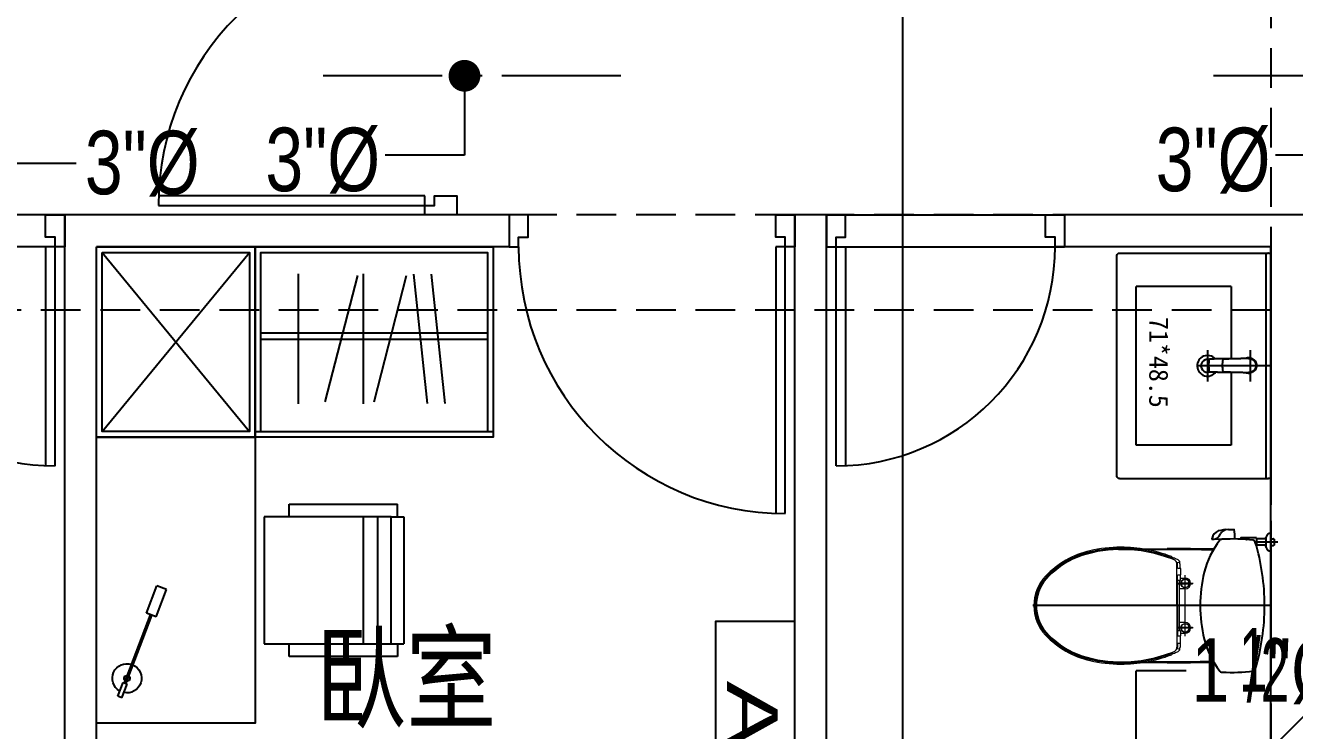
# Model space of a CAD drawing. Header units: millimetres. Extents: x 98197 to 106565, y 53890 to 60222.
# Drawn here: x 99574.8 to 99974.6, y 56473.2 to 56695.2 of the extents above; entities that cross this region are included whole.
import ezdxf
from ezdxf.enums import TextEntityAlignment as Align

# ---------------------------------------------------------------- set-up
doc = ezdxf.new("R2010")
doc.units = ezdxf.units.MM
doc.header["$LTSCALE"] = 50
doc.header["$MEASUREMENT"] = 0
for name, pattern in [('CENTER2', [1.125, 0.75, -0.125, 0.125, -0.125]), ('DASH_CENTER', [14, 11, -1, 1, -1]), ('HIDDEN', [0.375, 0.25, -0.125])]:
    doc.linetypes.add(name, pattern=pattern)
doc.layers.get('0').update_dxf_attribs({"color": 8, "linetype": 'CONTINUOUS'})
for name, color, linetype in [('00', 7, 'HIDDEN'), ('35', 4, 'CENTER2'), ('36雨排水', 3, 'CONTINUOUS'), ('furniture', 55, 'CONTINUOUS')]:
    doc.layers.add(name, color=color, linetype=linetype)
doc.styles.add('CHINA', font='c2', dxfattribs={"bigfont": 'china'})
doc.styles.add('NOTHING', font='c2.shx', dxfattribs={"bigfont": 'china.shx'})
doc.styles.get("Standard").update_dxf_attribs({"font": 'romand.shx', "bigfont": 'dayump.shx'})

# ---------------------------------------------------------------- blocks, each defined once
blk = doc.blocks.new('6546786')
at = {"layer": '36雨排水', "color": 1, "linetype": 'Continuous'}
blk.add_line((95130.6, 56626.67), (94940.39, 56436.46), dxfattribs=at)
blk = doc.blocks.new('1111111111')
at = {"layer": '35', "color": 3, "linetype": 'Continuous'}
blk.add_lwpolyline([(2956.27, 3584.41), (2956.27, 3559.41), (3046.27, 3559.41), (3046.27, 3584.41)], close=True, dxfattribs=at)
at = {"layer": '35', "color": 4, "linetype": 'Continuous'}
blk.add_circle((3052.27, 3578.41), 6, dxfattribs=at)
at = {"layer": '35', "color": 3, "linetype": 'Continuous', "style": 'CHINA', "width": 1.5}
blk.add_text('A/C', height=16, dxfattribs=at).set_placement((3001.67, 3571.38), align=Align.MIDDLE)
blk = doc.blocks.new('*U41', base_point=(532774.96, 50158.06))
for p, q in [((532768.96, 50203.06), (532780.96, 50203.06)), ((532864.96, 50200.06), (532780.96, 50200.06)), ((532780.96, 50200.06), (532780.96, 50197.06)), ((532780.96, 50197.06), (532864.96, 50197.06)), ((532768.96, 50113.06), (532780.96, 50113.06))]:
    blk.add_line(p, q)
for points in [[(532780.96, 50203.06), (532780.96, 50200.06), (532777.96, 50200.06), (532777.96, 50197.06), (532770.96, 50197.06), (532770.96, 50203.06)], [(532780.96, 50113.06), (532780.96, 50116.06), (532777.96, 50116.06), (532777.96, 50119.06), (532770.96, 50119.06), (532770.96, 50113.06)]]:
    blk.add_lwpolyline(points)
blk.add_arc((532780.96, 50200.06), 84, 270, 360)
blk = doc.blocks.new('*U64', base_point=(71322.47, 1628.82))
for p, q in [((71353.97, 1633.82), (71353.97, 1702.82)), ((71356.97, 1702.82), (71356.97, 1633.82)), ((71284.97, 1623.82), (71284.97, 1633.82)), ((71353.97, 1633.82), (71284.97, 1633.82)), ((71356.97, 1633.82), (71353.97, 1633.82)), ((71359.97, 1633.82), (71356.97, 1633.82)), ((71359.97, 1623.82), (71359.97, 1633.82)), ((71359.97, 1623.82), (71284.97, 1623.82))]:
    blk.add_line(p, q)
for points in [[(71284.97, 1633.82), (71287.97, 1633.82), (71287.97, 1630.82), (71290.97, 1630.82), (71290.97, 1623.82), (71284.97, 1623.82)], [(71359.97, 1633.82), (71356.97, 1633.82), (71356.97, 1630.82), (71353.97, 1630.82), (71353.97, 1623.82), (71359.97, 1623.82)]]:
    blk.add_lwpolyline(points)
blk.add_arc((71356.97, 1633.82), 69, 90, 180)
blk = doc.blocks.new('*U65', base_point=(71637.47, 1628.82))
for p, q in [((71602.97, 1702.82), (71602.97, 1633.82)), ((71605.97, 1633.82), (71605.97, 1702.82)), ((71599.97, 1623.82), (71599.97, 1633.82)), ((71599.97, 1633.82), (71602.97, 1633.82)), ((71602.97, 1633.82), (71605.97, 1633.82)), ((71605.97, 1633.82), (71674.97, 1633.82)), ((71674.97, 1623.82), (71674.97, 1633.82)), ((71599.97, 1623.82), (71674.97, 1623.82))]:
    blk.add_line(p, q)
for points in [[(71599.97, 1633.82), (71602.97, 1633.82), (71602.97, 1630.82), (71605.97, 1630.82), (71605.97, 1623.82), (71599.97, 1623.82)], [(71674.97, 1633.82), (71671.97, 1633.82), (71671.97, 1630.82), (71668.97, 1630.82), (71668.97, 1623.82), (71674.97, 1623.82)]]:
    blk.add_lwpolyline(points)
blk.add_arc((71602.97, 1633.82), 69, 0, 90)
blk = doc.blocks.new('*U66', base_point=(71414.97, 1628.82))
for p, q in [((71372.97, 1717.82), (71372.97, 1633.82)), ((71375.97, 1633.82), (71375.97, 1717.82)), ((71369.97, 1623.82), (71369.97, 1633.82)), ((71372.97, 1633.82), (71375.97, 1633.82)), ((71459.97, 1623.82), (71459.97, 1633.82))]:
    blk.add_line(p, q)
for points in [[(71369.97, 1633.82), (71372.97, 1633.82), (71372.97, 1630.82), (71375.97, 1630.82), (71375.97, 1623.82), (71369.97, 1623.82)], [(71459.97, 1633.82), (71456.97, 1633.82), (71456.97, 1630.82), (71453.97, 1630.82), (71453.97, 1623.82), (71459.97, 1623.82)]]:
    blk.add_lwpolyline(points)
blk.add_arc((71372.97, 1633.82), 84, 0, 90)
blk = doc.blocks.new('A$C3FEC6CE6')
at = {"layer": 'furniture'}
for p, q in [((-21.83, 31.02), (-13.22, 34.32)), ((-13.22, 34.32), (-12.07, 31.31)), ((-42.84, 21.46), (-21.33, 29.73)), ((-42.67, 21.03), (-21.16, 29.3)), ((-21.83, 31.02), (-20.67, 28)), ((-20.67, 28), (-12.07, 31.31)), ((-47.3, 20.24), (-43, 21.89)), ((-47.3, 20.24), (-46.81, 18.95)), ((-46.81, 18.95), (-42.46, 20.62)), ((-43.06, 21.87), (-42.46, 20.62))]:
    blk.add_line(p, q, dxfattribs=at)
for radius, start, end in [(4.61, 23.1574, 192.3965), (4.61, 209.6671, 18.139), (0.922, 40.5009, 191.5459), (0.922, 220.5009, 11.5459)]:
    blk.add_arc((-41.15, 21.86), radius, start, end, dxfattribs=at)
blk = doc.blocks.new('A$C761B7897')
at = {"layer": 'furniture'}
for p, q in [((-22.05, 80.4), (-22.05, 84.4)), ((-22.05, 84.4), (17.95, 84.4)), ((17.95, 80.4), (17.95, 84.4)), ((-22.05, 82.4), (-26.05, 82.4)), ((-26.05, 80.4), (-26.05, 82.4)), ((-26.05, 48.27), (-26.05, 80.4)), ((17.95, 80.4), (-22.05, 80.4)), ((-22.05, 80.4), (-22.05, 40.4)), ((17.95, 82.4), (21.95, 82.4)), ((17.95, 40.4), (17.95, 80.4)), ((21.95, 82.4), (21.95, 48.27)), ((-22.05, 76.13), (17.95, 76.13)), ((-22.05, 71.63), (17.95, 71.63)), ((-22.05, 48.27), (-26.05, 48.27)), ((21.95, 48.27), (17.95, 48.27)), ((-22.05, 40.4), (17.95, 40.4))]:
    blk.add_line(p, q, dxfattribs=at)
blk = doc.blocks.new('A$C62E31E07')
at = {"layer": 'furniture'}
for p, q in [((-41.82, 24.2), (-41.82, 95.6)), ((-39.82, 24.2), (-39.82, 95.6)), ((-62.13, 83.73), (-21.12, 83.73)), ((-61.51, 75.3), (-21.73, 65.1)), ((-62.13, 63.24), (-21.12, 63.24)), ((-61.51, 59.92), (-21.73, 49.72)), ((-62.02, 43.13), (-21.22, 47.37)), ((-62.02, 37.56), (-21.22, 41.8))]:
    blk.add_line(p, q, dxfattribs=at)
for points in [[(-72.62, 52.4), (-72.62, 97.4), (-70.82, 97.4)], [(-70.82, 97.4), (-12.62, 97.4), (-12.62, 22.4), (-70.82, 22.4)], [(-70.82, 97.4), (-70.82, 52.4)], [(-70.82, 95.6), (-14.42, 95.6), (-14.42, 24.2), (-70.82, 24.2)], [(-70.82, 52.4), (-70.82, 22.4), (-72.62, 22.4), (-72.62, 52.4)]]:
    blk.add_lwpolyline(points, dxfattribs=at)

msp = doc.modelspace()

# ---------------------------------------------------------------- linework, layer by layer
for p, q in [((99587.154, 56370.566), (99587.154, 56635.566)), ((99727.154, 56635.566), (99587.154, 56635.566)), ((99817.154, 56370.566), (99817.154, 56635.566)), ((99827.154, 56635.566), (99817.154, 56635.566)), ((99827.154, 56370.566), (99827.154, 56635.566)), ((99977.154, 56635.566), (99902.154, 56635.566)), ((99597.154, 56370.566), (99597.154, 56625.566)), ((99727.154, 56625.566), (99597.154, 56625.566)), ((99967.154, 56625.566), (99902.154, 56625.566)), ((99967.154, 56370.566), (99967.154, 56625.566)), ((99967.154, 56622.766), (99967.154, 56553.366)), ((99947.154, 56592.958), (99947.154, 56583.174)), ((99947.61, 56589.742), (99947.57, 56589.351)), ((99947.629, 56589.863), (99947.61, 56589.742)), ((99947.644, 56589.922), (99947.629, 56589.863)), ((99947.68, 56590.003), (99947.644, 56589.922)), ((99947.729, 56590.071), (99947.68, 56590.003)), ((99947.742, 56590.084), (99947.729, 56590.071)), ((99947.82, 56590.142), (99947.742, 56590.084)), ((99947.896, 56590.173), (99947.82, 56590.142)), ((99947.949, 56590.183), (99947.896, 56590.173)), ((99947.982, 56590.185), (99947.949, 56590.183)), ((99948.072, 56590.192), (99947.982, 56590.185)), ((99948.102, 56590.192), (99948.072, 56590.192)), ((99948.346, 56590.197), (99948.102, 56590.192)), ((99948.59, 56590.201), (99948.346, 56590.197)), ((99948.834, 56590.205), (99948.59, 56590.201)), ((99949.132, 56590.211), (99948.834, 56590.205)), ((99949.172, 56590.211), (99949.132, 56590.211)), ((99949.327, 56590.213), (99949.172, 56590.211)), ((99949.486, 56590.214), (99949.327, 56590.213)), ((99949.668, 56590.216), (99949.486, 56590.214)), ((99949.855, 56590.217), (99949.668, 56590.216)), ((99950.047, 56590.219), (99949.855, 56590.217)), ((99950.243, 56590.221), (99950.047, 56590.219)), ((99950.465, 56590.224), (99950.243, 56590.221)), ((99950.691, 56590.227), (99950.465, 56590.224)), ((99950.967, 56590.23), (99950.691, 56590.227)), ((99951.246, 56590.233), (99950.967, 56590.23)), ((99951.618, 56590.238), (99951.246, 56590.233)), ((99952.343, 56590.247), (99951.618, 56590.238)), ((99951.928, 56589.749), (99951.884, 56589.356)), ((99951.947, 56589.856), (99951.928, 56589.749)), ((99951.964, 56589.907), (99951.947, 56589.856)), ((99952.002, 56589.978), (99951.964, 56589.907)), ((99952.052, 56590.038), (99952.002, 56589.978)), ((99952.117, 56590.088), (99952.052, 56590.038)), ((99952.127, 56590.095), (99952.117, 56590.088)), ((99952.202, 56590.131), (99952.127, 56590.095)), ((99952.255, 56590.145), (99952.202, 56590.131)), ((99952.36, 56590.157), (99952.255, 56590.145)), ((99954.12, 56590.27), (99952.343, 56590.247)), ((99952.402, 56590.159), (99952.36, 56590.157)), ((99952.628, 56590.166), (99952.402, 56590.159)), ((99952.856, 56590.174), (99952.628, 56590.166)), ((99953.087, 56590.181), (99952.856, 56590.174)), ((99953.32, 56590.188), (99953.087, 56590.181)), ((99953.554, 56590.195), (99953.32, 56590.188)), ((99953.789, 56590.202), (99953.554, 56590.195)), ((99954.261, 56590.215), (99953.789, 56590.202)), ((99955.093, 56590.282), (99954.12, 56590.27)), ((99954.576, 56590.224), (99954.261, 56590.215)), ((99955.208, 56590.242), (99954.576, 56590.224)), ((99955.588, 56590.289), (99955.093, 56590.282)), ((99955.603, 56590.253), (99955.208, 56590.242)), ((99956.331, 56590.298), (99955.588, 56590.289)), ((99956.395, 56590.274), (99955.603, 56590.253)), ((99957.117, 56590.309), (99956.331, 56590.298)), ((99957.583, 56590.307), (99956.395, 56590.274)), ((99957.689, 56590.317), (99957.117, 56590.309)), ((99958.089, 56590.321), (99957.583, 56590.307)), ((99957.993, 56590.321), (99957.689, 56590.317)), ((99958.245, 56590.325), (99957.993, 56590.321)), ((99958.245, 56590.325), (99957.993, 56590.321)), ((99958.215, 56590.324), (99958.089, 56590.321)), ((99959.852, 56590.369), (99958.215, 56590.324)), ((99959.852, 56590.369), (99958.396, 56590.329)), ((99958.568, 56590.334), (99958.396, 56590.329)), ((99958.72, 56590.338), (99958.568, 56590.334)), ((99958.867, 56590.342), (99958.72, 56590.338)), ((99959.002, 56590.346), (99958.867, 56590.342)), ((99959.132, 56590.35), (99959.002, 56590.346)), ((99959.258, 56590.353), (99959.132, 56590.35)), ((99959.442, 56590.442), (99959.23, 56590.352)), ((99959.378, 56590.356), (99959.258, 56590.353)), ((99959.562, 56590.361), (99959.378, 56590.356)), ((99959.769, 56590.53), (99959.442, 56590.442)), ((99959.726, 56590.366), (99959.562, 56590.361)), ((99959.876, 56590.37), (99959.765, 56590.367)), ((99960.092, 56590.57), (99959.769, 56590.53)), ((99960.092, 56590.57), (99959.769, 56590.53)), ((99959.983, 56590.372), (99959.876, 56590.37)), ((99960.023, 56590.373), (99959.983, 56590.372)), ((99960.086, 56590.373), (99959.983, 56590.372)), ((99960.03, 56590.373), (99959.983, 56590.372)), ((99960.09, 56590.374), (99960.016, 56590.373)), ((99960.03, 56590.373), (99960.016, 56590.373)), ((99960.086, 56590.373), (99960.023, 56590.373)), ((99960.117, 56590.374), (99960.071, 56590.373)), ((99960.071, 56590.373), (99960.14, 56590.373)), ((99960.09, 56590.374), (99960.142, 56590.373)), ((99960.09, 56590.374), (99960.188, 56590.372)), ((99960.09, 56590.374), (99960.14, 56590.373)), ((99960.312, 56590.572), (99960.092, 56590.57)), ((99960.117, 56590.374), (99960.148, 56590.373)), ((99960.128, 56590.374), (99960.122, 56590.374)), ((99960.128, 56590.374), (99960.155, 56590.373)), ((99960.139, 56590.373), (99960.132, 56590.373)), ((99960.137, 56590.373), (99960.148, 56590.373)), ((99960.139, 56590.373), (99960.174, 56590.373)), ((99960.142, 56590.373), (99960.188, 56590.372)), ((99960.142, 56590.373), (99960.174, 56590.373)), ((99960.142, 56590.373), (99960.174, 56590.373)), ((99960.159, 56590.373), (99960.181, 56590.373)), ((99960.197, 56590.374), (99960.166, 56590.373)), ((99960.181, 56590.373), (99960.191, 56590.373)), ((99960.191, 56590.373), (99960.181, 56590.373)), ((99960.191, 56590.373), (99960.233, 56590.372)), ((99960.191, 56590.373), (99960.213, 56590.372)), ((99960.197, 56590.374), (99960.222, 56590.374)), ((99960.222, 56590.374), (99960.4, 56590.365)), ((99960.233, 56590.372), (99960.27, 56590.37)), ((99960.27, 56590.37), (99960.371, 56590.364)), ((99960.312, 56590.572), (99960.353, 56590.57)), ((99960.329, 56590.366), (99960.371, 56590.364)), ((99960.353, 56590.57), (99960.521, 56590.555)), ((99960.4, 56590.365), (99960.498, 56590.354)), ((99960.498, 56590.354), (99960.596, 56590.34)), ((99960.521, 56590.555), (99960.692, 56590.527)), ((99960.596, 56590.34), (99960.694, 56590.321)), ((99960.654, 56592.958), (99960.654, 56583.174)), ((99960.692, 56590.527), (99960.863, 56590.486)), ((99960.692, 56590.527), (99960.863, 56590.486)), ((99960.694, 56590.321), (99960.791, 56590.297)), ((99960.791, 56590.297), (99960.92, 56590.258)), ((99960.863, 56590.486), (99961.035, 56590.431)), ((99960.863, 56590.486), (99961.035, 56590.431)), ((99960.92, 56590.258), (99961.048, 56590.209)), ((99961.035, 56590.431), (99961.205, 56590.362)), ((99961.048, 56590.209), (99961.172, 56590.153)), ((99961.172, 56590.153), (99961.294, 56590.089)), ((99961.205, 56590.362), (99961.371, 56590.279)), ((99961.294, 56590.089), (99961.416, 56590.013)), ((99961.371, 56590.279), (99961.532, 56590.182)), ((99961.416, 56590.013), (99961.534, 56589.929)), ((99961.532, 56590.182), (99961.687, 56590.072)), ((99961.534, 56589.929), (99961.647, 56589.836)), ((99961.647, 56589.836), (99961.755, 56589.735)), ((99961.687, 56590.072), (99961.833, 56589.949)), ((99961.755, 56589.735), (99961.888, 56589.589)), ((99961.833, 56589.949), (99961.968, 56589.815)), ((99961.888, 56589.589), (99962.009, 56589.429)), ((99961.968, 56589.815), (99962.131, 56589.622)), ((99962.009, 56589.429), (99962.115, 56589.259)), ((99962.131, 56589.622), (99962.272, 56589.414)), ((99962.272, 56589.414), (99962.422, 56589.121)), ((99967.154, 56588.066), (99943.904, 56588.066)), ((99947.523, 56588.565), (99947.517, 56588.172)), ((99947.517, 56588.172), (99947.523, 56587.778)), ((99947.541, 56588.958), (99947.523, 56588.565)), ((99947.523, 56587.778), (99947.541, 56587.385)), ((99947.57, 56589.351), (99947.541, 56588.958)), ((99947.541, 56587.385), (99947.57, 56586.992)), ((99947.57, 56586.992), (99947.61, 56586.601)), ((99947.61, 56586.601), (99947.629, 56586.48)), ((99947.629, 56586.48), (99947.644, 56586.421)), ((99947.644, 56586.421), (99947.68, 56586.34)), ((99947.68, 56586.34), (99947.729, 56586.272)), ((99947.729, 56586.272), (99947.742, 56586.259)), ((99947.742, 56586.259), (99947.82, 56586.201)), ((99947.82, 56586.201), (99947.896, 56586.171)), ((99947.896, 56586.171), (99947.949, 56586.161)), ((99947.949, 56586.161), (99947.982, 56586.158)), ((99947.982, 56586.158), (99948.072, 56586.151)), ((99948.072, 56586.151), (99948.102, 56586.151)), ((99948.102, 56586.151), (99948.346, 56586.147)), ((99948.346, 56586.147), (99948.59, 56586.142)), ((99948.59, 56586.142), (99948.834, 56586.138)), ((99948.834, 56586.138), (99949.132, 56586.133)), ((99949.132, 56586.133), (99949.172, 56586.132)), ((99949.172, 56586.132), (99949.327, 56586.131)), ((99949.327, 56586.131), (99949.486, 56586.129)), ((99949.486, 56586.129), (99949.668, 56586.128)), ((99949.668, 56586.128), (99949.855, 56586.126)), ((99949.855, 56586.126), (99950.047, 56586.124)), ((99950.047, 56586.124), (99950.243, 56586.122)), ((99950.243, 56586.122), (99950.465, 56586.119)), ((99950.465, 56586.119), (99950.691, 56586.117)), ((99950.691, 56586.117), (99950.967, 56586.113)), ((99950.967, 56586.113), (99951.246, 56586.11)), ((99951.246, 56586.11), (99951.618, 56586.105)), ((99951.618, 56586.105), (99952.343, 56586.096)), ((99951.838, 56588.567), (99951.833, 56588.172)), ((99951.838, 56588.567), (99951.833, 56588.172)), ((99951.833, 56588.172), (99951.838, 56587.776)), ((99951.833, 56588.172), (99951.838, 56587.776)), ((99951.855, 56588.962), (99951.838, 56588.567)), ((99951.838, 56587.776), (99951.855, 56587.381)), ((99951.884, 56589.356), (99951.855, 56588.962)), ((99951.855, 56587.381), (99951.884, 56586.987)), ((99951.884, 56586.987), (99951.928, 56586.594)), ((99951.928, 56586.594), (99951.947, 56586.487)), ((99951.947, 56586.487), (99951.964, 56586.436)), ((99951.964, 56586.436), (99952.002, 56586.366)), ((99952.002, 56586.366), (99952.052, 56586.305)), ((99952.052, 56586.305), (99952.117, 56586.255)), ((99952.117, 56586.255), (99952.127, 56586.248)), ((99952.127, 56586.248), (99952.202, 56586.213)), ((99952.202, 56586.213), (99952.255, 56586.199)), ((99952.255, 56586.199), (99952.36, 56586.186)), ((99952.343, 56586.096), (99954.12, 56586.073)), ((99952.36, 56586.186), (99952.402, 56586.184)), ((99952.402, 56586.184), (99952.628, 56586.177)), ((99952.628, 56586.177), (99952.856, 56586.17)), ((99952.856, 56586.17), (99953.087, 56586.162)), ((99953.087, 56586.162), (99953.32, 56586.155)), ((99953.32, 56586.155), (99953.554, 56586.148)), ((99953.554, 56586.148), (99953.789, 56586.141)), ((99953.789, 56586.141), (99954.261, 56586.128)), ((99954.12, 56586.073), (99955.093, 56586.061)), ((99954.261, 56586.128), (99954.576, 56586.119)), ((99954.576, 56586.119), (99955.208, 56586.102)), ((99955.093, 56586.061), (99955.588, 56586.054)), ((99955.208, 56586.102), (99955.603, 56586.091)), ((99955.588, 56586.054), (99956.331, 56586.045)), ((99955.603, 56586.091), (99956.395, 56586.069)), ((99956.331, 56586.045), (99957.117, 56586.035)), ((99956.395, 56586.069), (99957.583, 56586.036)), ((99957.117, 56586.035), (99957.689, 56586.027)), ((99957.583, 56586.036), (99958.089, 56586.023)), ((99957.689, 56586.027), (99957.993, 56586.022)), ((99957.993, 56586.022), (99958.246, 56586.018)), ((99957.993, 56586.022), (99958.246, 56586.018)), ((99958.089, 56586.023), (99958.215, 56586.019)), ((99958.215, 56586.019), (99959.852, 56585.974)), ((99958.396, 56586.014), (99958.568, 56586.009)), ((99958.396, 56586.014), (99959.852, 56585.974)), ((99958.568, 56586.009), (99958.72, 56586.005)), ((99958.72, 56586.005), (99958.867, 56586.001)), ((99958.867, 56586.001), (99959.002, 56585.997)), ((99959.002, 56585.997), (99959.132, 56585.994)), ((99959.132, 56585.994), (99959.258, 56585.99)), ((99959.23, 56585.991), (99959.442, 56585.901)), ((99959.258, 56585.99), (99959.378, 56585.987)), ((99959.378, 56585.987), (99959.562, 56585.982)), ((99959.442, 56585.901), (99959.769, 56585.813)), ((99959.562, 56585.982), (99959.726, 56585.977)), ((99959.765, 56585.976), (99959.876, 56585.973)), ((99959.765, 56585.976), (99959.874, 56585.973)), ((99959.769, 56585.813), (99960.092, 56585.774)), ((99959.816, 56585.975), (99959.863, 56585.972)), ((99959.863, 56585.972), (99959.926, 56585.968)), ((99959.876, 56585.973), (99959.983, 56585.971)), ((99959.926, 56585.968), (99959.978, 56585.964)), ((99959.978, 56585.964), (99960.02, 56585.96)), ((99959.983, 56585.971), (99960.086, 56585.97)), ((99959.983, 56585.971), (99960.023, 56585.97)), ((99959.983, 56585.971), (99960.03, 56585.97)), ((99960.016, 56585.97), (99960.03, 56585.97)), ((99960.016, 56585.97), (99960.09, 56585.97)), ((99960.023, 56585.97), (99960.086, 56585.97)), ((99960.071, 56585.97), (99960.117, 56585.97)), ((99960.14, 56585.97), (99960.071, 56585.97)), ((99960.188, 56585.971), (99960.09, 56585.97)), ((99960.14, 56585.97), (99960.09, 56585.97)), ((99960.142, 56585.97), (99960.09, 56585.97)), ((99960.092, 56585.774), (99960.312, 56585.772)), ((99960.148, 56585.97), (99960.117, 56585.97)), ((99960.122, 56585.97), (99960.128, 56585.97)), ((99960.155, 56585.97), (99960.128, 56585.97)), ((99960.132, 56585.97), (99960.139, 56585.97)), ((99960.148, 56585.97), (99960.137, 56585.97)), ((99960.174, 56585.97), (99960.139, 56585.97)), ((99960.188, 56585.971), (99960.142, 56585.97)), ((99960.174, 56585.97), (99960.142, 56585.97)), ((99960.174, 56585.97), (99960.142, 56585.97)), ((99960.181, 56585.97), (99960.159, 56585.97)), ((99960.166, 56585.97), (99960.197, 56585.969)), ((99960.191, 56585.97), (99960.181, 56585.97)), ((99960.181, 56585.97), (99960.191, 56585.97)), ((99960.213, 56585.971), (99960.191, 56585.97)), ((99960.233, 56585.971), (99960.191, 56585.97)), ((99960.222, 56585.97), (99960.197, 56585.969)), ((99960.4, 56585.978), (99960.222, 56585.97)), ((99960.27, 56585.973), (99960.233, 56585.971)), ((99960.371, 56585.979), (99960.27, 56585.973)), ((99960.353, 56585.774), (99960.312, 56585.772)), ((99960.371, 56585.979), (99960.33, 56585.977)), ((99960.521, 56585.789), (99960.353, 56585.774)), ((99960.498, 56585.989), (99960.4, 56585.978)), ((99960.596, 56586.003), (99960.498, 56585.989)), ((99960.692, 56585.816), (99960.521, 56585.789)), ((99960.694, 56586.023), (99960.596, 56586.003)), ((99960.863, 56585.857), (99960.692, 56585.816)), ((99960.863, 56585.857), (99960.692, 56585.816)), ((99960.791, 56586.046), (99960.694, 56586.023)), ((99960.92, 56586.086), (99960.791, 56586.046)), ((99961.035, 56585.912), (99960.863, 56585.857)), ((99961.035, 56585.912), (99960.863, 56585.857)), ((99961.048, 56586.134), (99960.92, 56586.086)), ((99961.205, 56585.981), (99961.035, 56585.912)), ((99961.172, 56586.19), (99961.048, 56586.134)), ((99961.294, 56586.255), (99961.172, 56586.19)), ((99961.371, 56586.064), (99961.205, 56585.981)), ((99961.416, 56586.33), (99961.294, 56586.255)), ((99961.532, 56586.161), (99961.371, 56586.064)), ((99961.534, 56586.414), (99961.416, 56586.33)), ((99961.687, 56586.271), (99961.532, 56586.161)), ((99961.647, 56586.507), (99961.534, 56586.414)), ((99961.755, 56586.608), (99961.647, 56586.507)), ((99961.911, 56586.46), (99961.687, 56586.271)), ((99961.888, 56586.755), (99961.755, 56586.608)), ((99962.009, 56586.914), (99961.888, 56586.755)), ((99962.131, 56586.721), (99961.911, 56586.46)), ((99962.115, 56587.084), (99962.009, 56586.914)), ((99962.115, 56589.259), (99962.179, 56589.135)), ((99962.179, 56587.208), (99962.115, 56587.084)), ((99962.272, 56586.929), (99962.131, 56586.721)), ((99962.179, 56589.135), (99962.236, 56589.007)), ((99962.236, 56587.336), (99962.179, 56587.208)), ((99962.236, 56589.007), (99962.284, 56588.877)), ((99962.284, 56587.467), (99962.236, 56587.336)), ((99962.422, 56587.222), (99962.272, 56586.929)), ((99962.284, 56588.877), (99962.324, 56588.743)), ((99962.324, 56587.6), (99962.284, 56587.467)), ((99962.324, 56588.743), (99962.355, 56588.608)), ((99962.355, 56587.735), (99962.324, 56587.6)), ((99962.355, 56588.608), (99962.378, 56588.472)), ((99962.378, 56587.871), (99962.355, 56587.735)), ((99962.378, 56588.472), (99962.392, 56588.336)), ((99962.392, 56588.007), (99962.378, 56587.871)), ((99962.392, 56588.336), (99962.398, 56588.172)), ((99962.398, 56588.172), (99962.392, 56588.007)), ((99962.422, 56589.121), (99962.529, 56588.818)), ((99962.529, 56587.525), (99962.422, 56587.222)), ((99962.529, 56588.818), (99962.596, 56588.491)), ((99962.596, 56587.853), (99962.529, 56587.525)), ((99962.596, 56588.491), (99962.617, 56588.172)), ((99962.617, 56588.172), (99962.596, 56587.853)), ((99967.154, 56539.279), (99967.154, 56488.299)), ((99948.609, 56533.492), (99948.632, 56533.824)), ((99955.804, 56533.581), (99948.66, 56533.439)), ((99953.795, 56536.541), (99955.549, 56536.576)), ((99957.57, 56533.766), (99957.57, 56533.494)), ((99959.45, 56533.926), (99957.73, 56533.926)), ((99959.29, 56533.892), (99957.73, 56533.892)), ((99959.29, 56533.493), (99957.73, 56533.493)), ((99959.144, 56533.685), (99959.09, 56533.571)), ((99959.09, 56533.571), (99959.12, 56533.523)), ((99959.12, 56533.523), (99959.21, 56533.497)), ((99959.306, 56533.867), (99959.144, 56533.685)), ((99959.33, 56533.852), (99959.33, 56533.533)), ((99959.49, 56533.886), (99959.49, 56533.363)), ((99959.49, 56533.446), (99959.538, 56533.446)), ((99962.554, 56533.966), (99959.554, 56533.966)), ((99959.554, 56533.966), (99959.554, 56533.358)), ((99959.554, 56533.358), (99959.554, 56533.846)), ((99962.554, 56533.966), (99962.554, 56531.457)), ((99965.554, 56533.566), (99962.554, 56533.566)), ((99965.554, 56533.766), (99965.554, 56533.596)), ((99965.554, 56533.596), (99965.554, 56531.536)), ((99965.559, 56533.808), (99965.645, 56534.169)), ((99966.954, 56535.316), (99967.154, 56535.316)), ((99967.154, 56529.816), (99967.154, 56535.316)), ((99967.154, 56533.596), (99967.923, 56533.596)), ((99968.034, 56533.593), (99967.923, 56533.596)), ((99968.154, 56533.473), (99968.034, 56533.593)), ((99968.154, 56533.473), (99968.154, 56531.66)), ((99969.295, 56532.566), (99962.233, 56532.566)), ((99965.554, 56531.566), (99962.554, 56531.566)), ((99965.554, 56531.536), (99965.554, 56531.367)), ((99965.645, 56530.963), (99965.559, 56531.325)), ((99966.954, 56529.816), (99967.154, 56529.832)), ((99967.154, 56531.536), (99967.922, 56531.536)), ((99968.034, 56531.54), (99967.922, 56531.536)), ((99968.154, 56531.66), (99968.034, 56531.54)), ((99892.454, 56512.566), (99892.454, 56512.466))]:
    msp.add_line(p, q)
at = {"ltscale": 0.1}
for p, q in [((99918.654, 56553.366), (99918.654, 56622.766)), ((99919.454, 56623.566), (99966.154, 56623.566)), ((99965.554, 56623.566), (99965.554, 56552.566)), ((99966.354, 56623.566), (99966.154, 56623.566)), ((99924.654, 56563.066), (99924.654, 56613.066)), ((99954.654, 56613.066), (99924.654, 56613.066)), ((99954.654, 56613.066), (99954.654, 56590.226)), ((99954.654, 56586.117), (99954.654, 56563.066)), ((99954.654, 56563.066), (99924.654, 56563.066)), ((99919.454, 56552.566), (99966.154, 56552.566)), ((99966.154, 56552.566), (99966.354, 56552.566)), ((99966.354, 56552.566), (99966.154, 56552.566))]:
    msp.add_line(p, q, dxfattribs=at)
at = {"ltscale": 50}
for p, q in [((99919.154, 56530.316), (99926.617, 56530.391)), ((99919.154, 56494.816), (99926.617, 56494.742))]:
    msp.add_line(p, q, dxfattribs=at)
at = {"linetype": 'Continuous'}
for p, q in [((99926.617, 56530.391), (99934.454, 56530.469)), ((99926.617, 56494.742), (99934.454, 56494.664))]:
    msp.add_line(p, q, dxfattribs=at)
at = {"lineweight": 13}
for p, q in [((99936.3, 56527.303), (99936.3, 56527.099)), ((99937.55, 56512.566), (99937.55, 56525.582)), ((99937.758, 56524.466), (99937.758, 56525.719)), ((99938.503, 56524.466), (99938.503, 56525.719)), ((99937.758, 56512.566), (99937.758, 56522.069)), ((99938.55, 56522.116), (99937.772, 56522.116)), ((99937.858, 56524.366), (99938.53, 56524.366)), ((99938.55, 56522.166), (99937.858, 56522.166)), ((99938.53, 56524.366), (99938.55, 56524.366)), ((99938.65, 56524.266), (99938.65, 56522.266)), ((99938.65, 56521.316), (99938.65, 56522.016)), ((99938.504, 56520.466), (99937.758, 56520.466)), ((99938.273, 56520.366), (99938.273, 56517.916)), ((99938.273, 56517.916), (99938.273, 56507.216)), ((99940.15, 56517.866), (99938.273, 56517.866)), ((99938.504, 56520.466), (99938.373, 56520.466)), ((99938.55, 56520.466), (99938.504, 56520.466)), ((99938.65, 56520.566), (99938.65, 56521.316)), ((99938.65, 56521.266), (99940.15, 56521.266)), ((99937.55, 56512.566), (99937.55, 56499.551)), ((99937.758, 56512.566), (99937.758, 56503.064)), ((99940.15, 56507.266), (99938.273, 56507.266)), ((99938.273, 56507.216), (99938.273, 56504.766)), ((99938.504, 56504.666), (99937.758, 56504.666)), ((99938.55, 56503.016), (99937.772, 56503.016)), ((99938.55, 56502.966), (99937.858, 56502.966)), ((99938.504, 56504.666), (99938.373, 56504.666)), ((99938.55, 56504.666), (99938.504, 56504.666)), ((99938.65, 56504.566), (99938.65, 56503.816)), ((99938.65, 56503.866), (99940.15, 56503.866)), ((99938.65, 56503.816), (99938.65, 56503.116)), ((99938.65, 56500.866), (99938.65, 56502.866)), ((99937.758, 56500.666), (99937.758, 56499.414)), ((99937.858, 56500.766), (99938.53, 56500.766)), ((99938.503, 56500.666), (99938.503, 56499.414)), ((99938.53, 56500.766), (99938.55, 56500.766))]:
    msp.add_line(p, q, dxfattribs=at)
at = {"linetype": 'DASH_CENTER', "lineweight": 13, "ltscale": 5}
for p, q in [((99940.154, 56503.016), (99940.154, 56522.116)), ((99942.654, 56519.566), (99937.654, 56519.566)), ((99942.045, 56519.566), (99938.592, 56519.566)), ((99942.624, 56505.566), (99937.654, 56505.566))]:
    msp.add_line(p, q, dxfattribs=at)
at = {"ltscale": 3}
for p, q in [((99937.854, 56519.566), (99942.454, 56519.566)), ((99941.731, 56519.566), (99938.592, 56519.566)), ((99942.454, 56505.566), (99937.854, 56505.566)), ((99941.795, 56505.566), (99938.602, 56505.566))]:
    msp.add_line(p, q, dxfattribs=at)
at = {"linetype": 'DASH_CENTER', "ltscale": 5}
msp.add_line((99967.154, 56512.566), (99892.192, 56512.566), dxfattribs=at)
for points in [[(99597.154, 56625.566), (99647.154, 56625.566), (99647.154, 56565.566), (99597.154, 56565.566), (99597.154, 56625.566)], [(99598.954, 56567.366), (99645.354, 56623.766)], [(99598.954, 56623.766), (99645.354, 56567.366)], [(99647.154, 56565.566), (99647.154, 56475.566), (99597.154, 56475.566), (99597.154, 56565.566), (99647.154, 56565.566)]]:
    msp.add_lwpolyline(points)
msp.add_lwpolyline([(99598.954, 56623.766), (99645.354, 56623.766), (99645.354, 56567.366), (99598.954, 56567.366)], close=True)
at = {"lineweight": 13}
for centre in [(99940.135, 56519.566), (99940.139, 56505.566)]:
    msp.add_circle(centre, 1.32, dxfattribs=at)
at = {"ltscale": 0.1, "extrusion": (0, 0, -1)}
for centre, start, end in [((-99919.454, 56622.766), 0, 90), ((-99966.354, 56622.766), 90, 180), ((-99919.454, 56553.366), 270, 0), ((-99966.354, 56553.366), 180, 270)]:
    msp.add_arc(centre, 0.8, start, end, dxfattribs=at)
for centre, radius, start, end in [((99947.154, 56588.066), 3.25, 41.38229, 323.35472), ((99947.154, 56588.066), 2.05, 74.35392, 292.00246), ((99948.659, 56533.489), 0.05, 176.13897, 271.13897), ((99951.561, 56533.286), 2.978, 109.64366, 169.58565), ((99948.636, 56536.204), 2.822, 274.82577, 337.99469), ((99954.672, 56518.408), 18.154, 92.76764, 103.09033), ((99951.658, 56532.692), 0.75, 93.87543, 141.49007), ((99953.639, 56533.873), 2.705, 101.84314, 151.91498), ((99955.054, 56482.556), 51, 93.56643, 93.87543), ((99955.054, 56482.556), 51, 82.62672, 93.56643), ((99955.55, 56536.526), 0.05, 6.74216, 91.13897), ((99933.576, 56533.525), 22.228, 0.14301, 7.77446), ((99957.73, 56533.766), 0.16, 90, 180), ((99957.73, 56533.732), 0.16, 90, 180), ((99957.73, 56533.333), 0.16, 90, 103.4604), ((99959.29, 56533.852), 0.04, 0, 90), ((99959.29, 56533.533), 0.04, 270, 0), ((99959.45, 56533.886), 0.04, 0, 90), ((99959.538, 56533.486), 0.04, 270, 293.57818), ((99965.734, 56533.766), 0.18, 166.67808, 179.99928), ((99968.107, 56533.586), 2.53, 159.53843, 166.67808), ((99966.954, 56534.016), 1.3, 90, 159.53843), ((99971.573, 56516.845), 26.2, 141.49007, 166.21624), ((99961.503, 56532.391), 0.75, 16.64366, 82.62672), ((99895.154, 56512.556), 70, 0, 16.64366), ((99965.734, 56531.367), 0.18, 179.99928, 193.32192), ((99968.107, 56531.546), 2.53, 193.32192, 200.46157), ((99966.954, 56531.116), 1.3, 200.46157, 270), ((99989.054, 56512.556), 44.2, 166.21624, 180), ((99989.054, 56512.576), 44.2, 180, 193.78376), ((99895.154, 56512.556), 70, 343.35634, 0), ((99971.828, 56508.381), 26.47, 193.84711, 218.3567), ((99951.658, 56492.421), 0.75, 218.50993, 266.12457), ((99955.054, 56542.556), 51, 266.12457, 266.43357), ((99955.054, 56542.556), 51, 266.43357, 277.37328), ((99961.503, 56492.722), 0.75, 277.37328, 343.35634)]:
    msp.add_arc(centre, radius, start, end)
at = {"lineweight": 13}
for centre, radius, start, end in [((99916.462, 56502.579), 28, 103.055, 136.46429), ((99916.462, 56502.579), 27.65, 103.055, 136.46429), ((99916.462, 56502.579), 27.6, 103.055, 136.46429), ((99919.85, 56487.966), 43, 90, 103.055), ((99919.85, 56487.966), 42.65, 90, 103.055), ((99919.85, 56487.966), 42.6, 90, 103.055), ((99919.85, 56487.966), 42.3, 90, 103.055), ((99919.85, 56485.966), 45, 69.2634, 90), ((99919.85, 56485.966), 44.65, 69.64862, 90), ((99919.85, 56485.966), 44.6, 70.15121, 90), ((99919.85, 56485.966), 44.3, 67.75891, 90), ((99916.462, 56502.579), 27.3, 103.055, 136.46429), ((99937.083, 56533.601), 6.056, 249.81353, 262.00981), ((99935.1, 56527.079), 0.8, 56.74561, 69.64862), ((99935.1, 56527.079), 0.8, 13.44646, 56.74561), ((99935.5, 56527.303), 0.8, 22.06861, 69.2634), ((99935.5, 56527.303), 0.8, 22.04937, 22.06861), ((99937.083, 56533.601), 6.056, 262.00981, 262.12238), ((99935.5, 56527.303), 0.8, 0, 22.04937), ((99936.314, 56528.05), 0.453, 262.28928, 282.53917), ((99936.638, 56527.27), 0.407, 119.50951, 123.71843), ((99936.474, 56527.552), 0.0811, 67.5142, 116.25208), ((99918.908, 56484.935), 46.176, 65.89747, 67.59969), ((99936.05, 56525.582), 1.5, 4.7417, 67.75891), ((99936.05, 56525.582), 1.5, 360, 4.7417), ((99939.831, 56521.5), 4.991, 106.81061, 115.01916), ((99936.647, 56525.734), 1.111, 359.23674, 15.01334), ((99936.981, 56525.537), 1.735, 30.74626, 63.14342), ((99938.361, 56526.39), 0.116, 282.99792, 16.92453), ((99936.914, 56525.68), 1.589, 1.40433, 22.0493), ((99905.95, 56512.566), 13.5, 136.46429, 180), ((99905.95, 56512.566), 13.15, 136.46429, 223.53571), ((99905.95, 56512.566), 13.1, 136.46429, 180), ((99937.858, 56524.466), 0.1, 180, 270), ((99937.858, 56522.066), 0.1, 150.00087, 178.71361), ((99937.858, 56522.066), 0.1, 90, 150.00087), ((99938.734, 56524.475), 0.231, 182.05239, 207.96027), ((99938.55, 56524.266), 0.1, 0, 90), ((99938.55, 56522.266), 0.1, 270.00001, 0), ((99938.55, 56522.016), 0.1, 0, 90), ((99905.95, 56512.566), 12.8, 136.46429, 223.53571), ((99938.373, 56520.366), 0.1, 90, 180), ((99938.55, 56520.566), 0.1, 270, 0), ((99940.135, 56519.566), 1.3, 317.20382, 312.79618), ((99940.15, 56519.566), 1.7, 270, 90), ((99905.95, 56512.566), 13.5, 180, 223.53571), ((99905.95, 56512.566), 13.1, 180, 223.53571), ((99940.139, 56505.566), 1.3, 317.20382, 312.79618), ((99940.15, 56505.566), 1.7, 270, 90), ((99916.462, 56522.554), 28, 223.53571, 256.945), ((99916.462, 56522.554), 27.65, 223.53571, 256.945), ((99916.462, 56522.554), 27.6, 223.53571, 256.945), ((99916.462, 56522.554), 27.3, 223.53571, 256.945), ((99937.858, 56503.066), 0.1, 181.28639, 209.99913), ((99937.858, 56503.066), 0.1, 209.99913, 270), ((99938.373, 56504.766), 0.1, 180, 270), ((99938.55, 56504.566), 0.1, 0, 90), ((99938.55, 56503.116), 0.1, 270, 0), ((99938.55, 56502.866), 0.1, 0, 89.99999), ((99919.85, 56539.166), 44.3, 270, 292.24109), ((99937.083, 56491.532), 6.056, 97.99019, 104.70072), ((99935.5, 56497.83), 0.8, 290.7366, 337.93139), ((99937.083, 56491.532), 6.056, 97.87762, 97.99019), ((99936.314, 56497.082), 0.453, 77.46083, 97.71072), ((99936.638, 56497.862), 0.407, 236.28157, 240.49049), ((99936.474, 56497.581), 0.0811, 243.74792, 292.4858), ((99918.908, 56540.198), 46.176, 292.40031, 294.10253), ((99936.05, 56499.551), 1.5, 292.24109, 355.2583), ((99936.05, 56499.551), 1.5, 355.2583, 0), ((99936.647, 56499.399), 1.111, 344.98666, 0.76326), ((99939.831, 56503.633), 4.991, 244.98084, 253.18939), ((99937.858, 56500.666), 0.1, 90, 180), ((99936.981, 56499.596), 1.735, 296.85658, 329.25374), ((99936.914, 56499.453), 1.589, 337.9507, 358.59567), ((99938.361, 56498.743), 0.116, 343.07547, 77.00208), ((99938.734, 56500.658), 0.231, 152.03973, 177.94761), ((99938.55, 56500.866), 0.1, 270, 0), ((99919.85, 56537.166), 43, 256.945, 270), ((99919.85, 56537.166), 42.65, 256.945, 270), ((99919.85, 56537.166), 42.6, 256.945, 270), ((99919.85, 56537.166), 42.3, 256.945, 270), ((99919.85, 56539.166), 44.65, 270, 290.35138), ((99919.85, 56539.166), 44.6, 270, 289.84879), ((99919.85, 56539.166), 45, 270, 290.7366), ((99937.083, 56491.532), 6.056, 104.70072, 110.18647), ((99935.1, 56498.054), 0.8, 290.35138, 303.91562)]:
    msp.add_arc(centre, radius, start, end, dxfattribs=at)
at = {"ltscale": 50}
for centre, radius, start, end in [((99919.154, 56494.316), 36, 89.98303, 111.25428), ((99915.167, 56504.568), 25, 111.25427, 139.03552), ((99905.954, 56512.566), 12.8, 139.03551, 220.96449), ((99915.167, 56520.565), 25, 220.96448, 248.74573), ((99919.154, 56530.816), 36, 248.74572, 270.00002)]:
    msp.add_arc(centre, radius, start, end, dxfattribs=at)
at = {"linetype": 'Continuous'}
for centre, radius, start, end in [((99919.154, 54080.189), 2450.127, 89.302202, 89.999994), ((99919.154, 54080.189), 2450.327, 89.299498, 89.64224), ((99919.154, 58944.944), 2450.127, 270.000004, 270.697719), ((99919.154, 58944.944), 2450.127, 270.185959, 270.697719), ((99919.154, 58944.944), 2450.327, 270.35776, 270.70041), ((99919.154, 58944.944), 2450.327, 270.35776, 270.70041)]:
    msp.add_arc(centre, radius, start, end, dxfattribs=at)
at = {"layer": '00'}
for p, q in [((99967.154, 57025.566), (99967.154, 56425.566)), ((99967.154, 56635.566), (99449.654, 56635.566)), ((99967.154, 56605.566), (99449.654, 56605.566))]:
    msp.add_line(p, q, dxfattribs=at)
at = {"layer": '35'}
for p, q in [((99762.368, 56679.363), (99663.832, 56679.363)), ((100042.843, 56679.363), (99944.307, 56679.363))]:
    msp.add_line(p, q, dxfattribs=at)
at = {"layer": '35', "color": 1, "linetype": 'Continuous'}
for p, q in [((99713.1, 56679.363), (99713.1, 56654.363)), ((99713.1, 56654.363), (99688.1, 56654.363)), ((99993.575, 56654.363), (99968.575, 56654.363)), ((99590.748, 56651.765), (99540.748, 56651.765))]:
    msp.add_line(p, q, dxfattribs=at)
at = {"layer": '35', "color": 1, "linetype": 'Continuous', "const_width": 5}
msp.add_lwpolyline([(99713.1, 56681.863, -1), (99713.1, 56676.863, -1)], format="xyb", close=True, dxfattribs=at)
at = {"layer": '36雨排水', "color": 1}
msp.add_line((99851.154, 56456.566), (99851.154, 56716.128), dxfattribs=at)
at = {"layer": '36雨排水', "color": 3, "linetype": 'Continuous'}
for p in [(99940.496, 56492.085), (99924.654, 56456.566)]:
    msp.add_line(p, (99924.654, 56492.085), dxfattribs=at)

# ---------------------------------------------------------------- block references
for name, p, rotation in [('*U41', (99706.654, 56680.566), 180), ('*U65', (99549.654, 56630.566), 180), ('*U66', (99772.154, 56630.566), 180), ('*U64', (99864.654, 56630.566), 180), ('A$C62E31E07', (99744.558, 56638.188), 89.99999999999999), ('A$C761B7897', (99609.568, 56518.513), 270)]:
    msp.add_blockref(name, p, dxfattribs=dict(rotation=rotation))
at = {"xscale": -1, "rotation": 269.9999999999999}
msp.add_blockref('A$C3FEC6CE6', (99584.911, 56530.852), dxfattribs=at)
at = {"layer": '35', "linetype": 'Continuous', "rotation": 270}
msp.add_blockref('1111111111', (96232.74, 59463.834), dxfattribs=at)
at = {"layer": '36雨排水'}
msp.add_blockref('6546786', (5020.09, 24.351), dxfattribs=at)

# ---------------------------------------------------------------- texts
at = {"style": 'NOTHING'}
msp.add_text('臥室', height=30, dxfattribs=at).set_placement((99666.183, 56473.807))
at = {"lineweight": 40, "insert": (99931.781, 56589.147), "char_height": 6, "width": 43.84929, "attachment_point": 5, "rotation": 269.88004}
msp.add_mtext('{\\fDFKai-SB|b0|i0|c136|p65;\\C5;71*48.5}', dxfattribs=at)
at = {"layer": '35', "color": 1, "linetype": 'Continuous', "style": 'CHINA', "width": 0.8}
for p in [(99593.506, 56642.067), (99650.379, 56643.035), (99930.854, 56643.035)]:
    msp.add_text('3"%%C', height=20, dxfattribs=at).set_placement(p)
at = {"layer": '36雨排水', "color": 3, "linetype": 'Continuous', "style": 'CHINA'}
for s, width, p in [('1', 0.6, (99957.109, 56485.539)), ('1  "%%C', 0.8, (99942.149, 56482.31)), ('/2', 0.6, (99959.489, 56482.31))]:
    msp.add_text(s, height=20, dxfattribs=dict(at, width=width)).set_placement(p)

doc.saveas('drawing.dxf')
